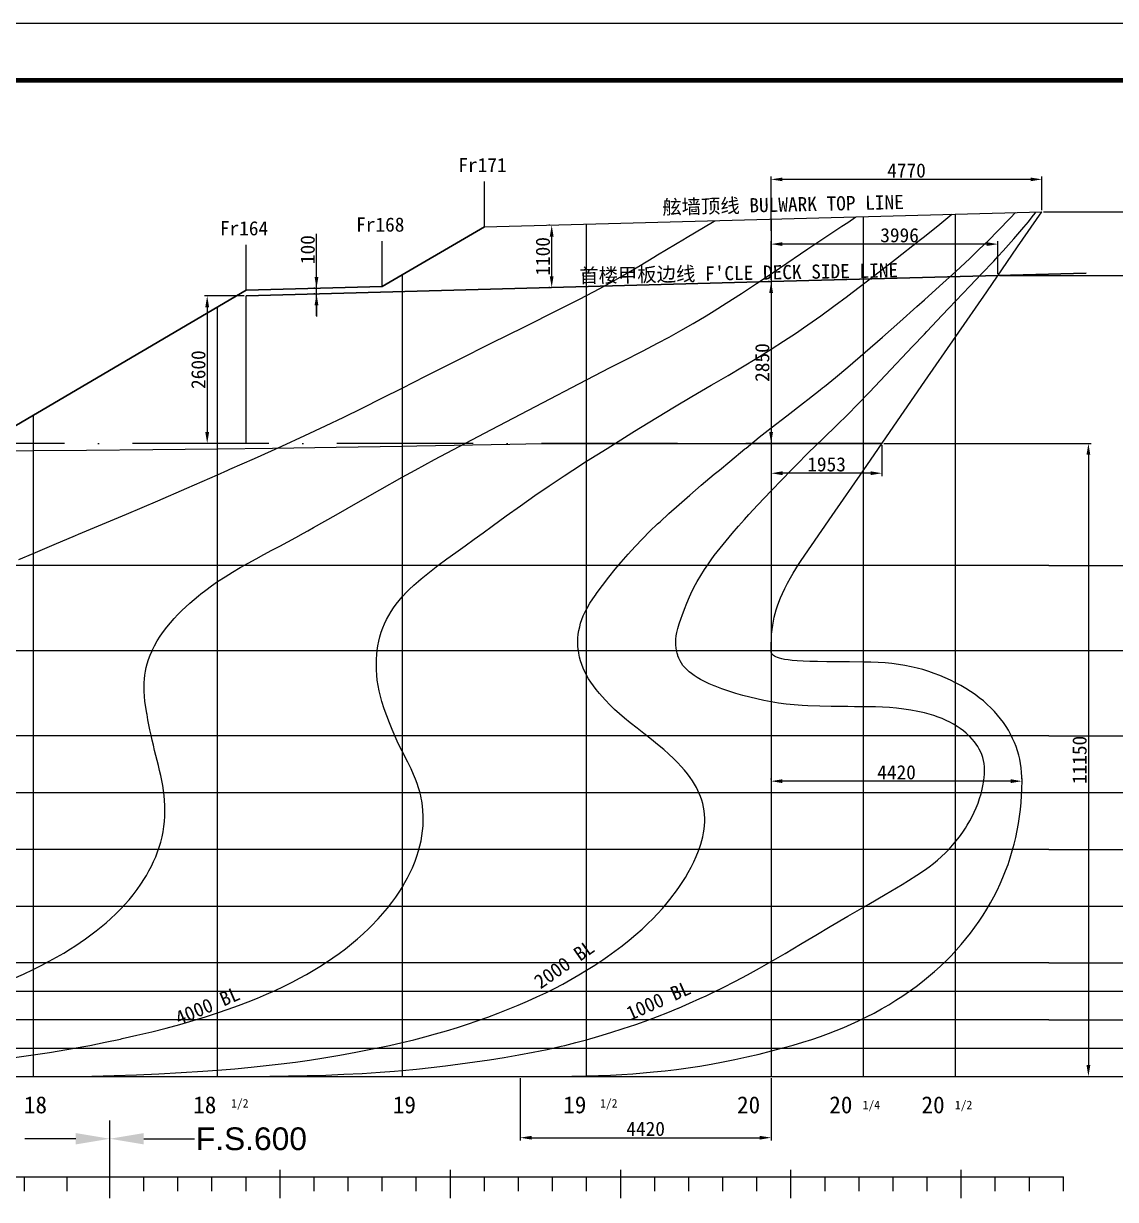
# Model space of a CAD drawing. Header units: millimetres. Extents: x 144707 to 335107, y -68023 to 180297.
# Drawn here: x 275475 to 294712, y 33425 to 54138 of the extents above; entities that cross this region are included whole.
import ezdxf
from ezdxf.enums import TextEntityAlignment as Align

# ---------------------------------------------------------------- set-up
doc = ezdxf.new("R2010")
doc.units = ezdxf.units.MM
doc.linetypes.add('ACAD_ISO10W100', pattern=[18, 12, -3, 0, -3])
for name, color, linetype in [('11', 7, 'Continuous'), ('11TEXTE', 4, 'Continuous'), ('13DIMENSION', 9, 'Continuous'), ('DIMENSION', 221, 'Continuous'), ('WATER LINE', 62, 'Continuous')]:
    doc.layers.add(name, color=color, linetype=linetype)
doc.styles.add('SWISS721LIGHTBT', font='swissl.ttf')
doc.dimstyles.new('ISO-25', dxfattribs={"dimtxt": 250, "dimasz": 200, "dimexe": 50, "dimexo": 30, "dimgap": 30, "dimtad": 1, "dimdec": 3, "dimdsep": 46, "dimtxsty": 'Standard', "dimcen": 2.5, "dimadec": 0, "dimazin": 0, "dimtfac": 1, "dimtdec": 3, "dimtmove": 0, "dimatfit": 3, "dimfxl": 1, "dimarcsym": 0})

# ---------------------------------------------------------------- blocks, each defined once
blk = doc.blocks.new('after')
for p, q in [((52500, -500), (52500, 0)), ((55500, -500), (55500, 0)), ((58500, -500), (58500, 0)), ((61500, -500), (61500, 0)), ((64500, -500), (64500, 0)), ((67500, -500), (67500, 0)), ((51000, -375), (51000, -125)), ((51750, -375), (51750, -125)), ((53100, -375), (53100, -125)), ((53700, -375), (53700, -125)), ((54300, -375), (54300, -125)), ((54900, -375), (54900, -125)), ((56100, -375), (56100, -125)), ((56700, -375), (56700, -125)), ((57300, -375), (57300, -125)), ((57900, -375), (57900, -125)), ((59100, -375), (59100, -125)), ((59700, -375), (59700, -125)), ((60300, -375), (60300, -125)), ((60900, -375), (60900, -125)), ((62100, -375), (62100, -125)), ((62700, -375), (62700, -125)), ((63300, -375), (63300, -125)), ((63900, -375), (63900, -125)), ((65100, -375), (65100, -125)), ((65700, -375), (65700, -125)), ((66300, -375), (66300, -125)), ((66900, -375), (66900, -125)), ((68100, -375), (68100, -125)), ((68700, -375), (68700, -125)), ((69300, -375), (69300, -125))]:
    blk.add_line(p, q)
blk = doc.blocks.new('*D9')
at = {"layer": 'DEFPOINTS', "color": 0, "transparency": 16777216}
for p in [(279395, 49342), (278711, 46742), (279395, 46742)]:
    blk.add_point(p, dxfattribs=at)
at = {"layer": 'DIMENSION', "color": 0, "lineweight": -2, "transparency": 16777216}
for p, q in [((279365, 49342), (278661, 49342)), ((278711, 49142), (278711, 46942)), ((279365, 46742), (278661, 46742))]:
    blk.add_line(p, q, dxfattribs=at)
at = {"layer": 'DIMENSION', "color": 0, "transparency": 16777216}
for points in [[(278678, 49142), (278745, 49142), (278711, 49342)], [(278678, 46942), (278745, 46942), (278711, 46742)]]:
    blk.add_solid(points, dxfattribs=at)
at = {"layer": 'DIMENSION', "color": 0, "transparency": 16777216, "insert": (278556, 48042), "char_height": 250, "attachment_point": 5, "rotation": 90}
blk.add_mtext('2600', dxfattribs=at)
blk = doc.blocks.new('*D10')
at = {"layer": 'DEFPOINTS', "color": 0, "transparency": 16777216}
for p in [(288646, 49592), (288645, 46742), (288646, 46742)]:
    blk.add_point(p, dxfattribs=at)
at = {"layer": 'DIMENSION', "color": 0, "lineweight": -2, "transparency": 16777216}
for p, q in [((288616, 49592), (288595, 49592)), ((288645, 49392), (288645, 46942)), ((288616, 46742), (288595, 46742))]:
    blk.add_line(p, q, dxfattribs=at)
at = {"layer": 'DIMENSION', "color": 0, "transparency": 16777216}
for points in [[(288612, 49392), (288678, 49392), (288645, 49592)], [(288612, 46942), (288678, 46942), (288645, 46742)]]:
    blk.add_solid(points, dxfattribs=at)
at = {"layer": 'DIMENSION', "color": 0, "transparency": 16777216, "insert": (288490, 48167), "char_height": 250, "attachment_point": 5, "rotation": 90}
blk.add_mtext('2850', dxfattribs=at)
blk = doc.blocks.new('*D16')
at = {"layer": 'DEFPOINTS', "color": 0, "transparency": 16777216}
for p in [(290598, 46742), (291845, 35592), (294235, 35592)]:
    blk.add_point(p, dxfattribs=at)
at = {"layer": 'DIMENSION', "color": 0, "lineweight": -2, "transparency": 16777216}
for p, q in [((290628, 46742), (294285, 46742)), ((294235, 46542), (294235, 35792)), ((291875, 35592), (294285, 35592))]:
    blk.add_line(p, q, dxfattribs=at)
at = {"layer": 'DIMENSION', "color": 0, "transparency": 16777216}
for points in [[(294201, 46542), (294268, 46542), (294235, 46742)], [(294201, 35792), (294268, 35792), (294235, 35592)]]:
    blk.add_solid(points, dxfattribs=at)
at = {"layer": 'DIMENSION', "color": 0, "transparency": 16777216, "insert": (294080, 41167), "char_height": 250, "attachment_point": 5, "rotation": 90}
blk.add_mtext('11150', dxfattribs=at)
blk = doc.blocks.new('*D17')
at = {"layer": 'DEFPOINTS', "color": 0, "transparency": 16777216}
for p in [(292641, 49700), (293535, 35592), (295135, 35592)]:
    blk.add_point(p, dxfattribs=at)
at = {"layer": 'DIMENSION', "color": 0, "lineweight": -2, "transparency": 16777216}
for p, q in [((292671, 49700), (295185, 49700)), ((295135, 49500), (295135, 35792)), ((293565, 35592), (295185, 35592))]:
    blk.add_line(p, q, dxfattribs=at)
at = {"layer": 'DIMENSION', "color": 0, "transparency": 16777216}
for points in [[(295102, 49500), (295169, 49500), (295135, 49700)], [(295102, 35792), (295169, 35792), (295135, 35592)]]:
    blk.add_solid(points, dxfattribs=at)
at = {"layer": 'DIMENSION', "color": 0, "transparency": 16777216, "insert": (294980, 42647), "char_height": 250, "attachment_point": 5, "rotation": 90}
blk.add_mtext('14108', dxfattribs=at)
blk = doc.blocks.new('*D18')
at = {"layer": 'DEFPOINTS', "color": 0, "transparency": 16777216}
for p in [(293415, 50821), (294235, 35592), (296320, 35592)]:
    blk.add_point(p, dxfattribs=at)
at = {"layer": 'DIMENSION', "color": 0, "lineweight": -2, "transparency": 16777216}
for p, q in [((293445, 50821), (296370, 50821)), ((296320, 50621), (296320, 35792)), ((294265, 35592), (296370, 35592))]:
    blk.add_line(p, q, dxfattribs=at)
at = {"layer": 'DIMENSION', "color": 0, "transparency": 16777216}
for points in [[(296287, 50621), (296353, 50621), (296320, 50821)], [(296287, 35792), (296353, 35792), (296320, 35592)]]:
    blk.add_solid(points, dxfattribs=at)
at = {"layer": 'DIMENSION', "color": 0, "transparency": 16777216, "insert": (296165, 43206), "char_height": 250, "attachment_point": 5, "rotation": 90}
blk.add_mtext('15229', dxfattribs=at)
blk = doc.blocks.new('*D21')
at = {"layer": 'DEFPOINTS', "color": 0, "transparency": 16777216}
for p in [(288645, 51393), (293415, 50821), (288645, 50458)]:
    blk.add_point(p, dxfattribs=at)
at = {"layer": 'DIMENSION', "color": 0, "lineweight": -2, "transparency": 16777216}
for p, q in [((288645, 50488), (288645, 51443)), ((293215, 51393), (288845, 51393)), ((293415, 50851), (293415, 51443))]:
    blk.add_line(p, q, dxfattribs=at)
at = {"layer": 'DIMENSION', "color": 0, "transparency": 16777216}
for points in [[(288845, 51426), (288845, 51360), (288645, 51393)], [(293215, 51426), (293215, 51360), (293415, 51393)]]:
    blk.add_solid(points, dxfattribs=at)
at = {"layer": 'DIMENSION', "color": 0, "transparency": 16777216, "insert": (291030, 51548), "char_height": 250, "attachment_point": 5}
blk.add_mtext('4770', dxfattribs=at)
blk = doc.blocks.new('*D27')
at = {"layer": 'DEFPOINTS', "color": 0, "transparency": 16777216}
for p in [(288645, 40793), (288645, 40793), (293065, 40793)]:
    blk.add_point(p, dxfattribs=at)
at = {"layer": 'DIMENSION', "color": 0, "lineweight": -2, "transparency": 16777216}
for p, q in [((288645, 40823), (288645, 40843)), ((293065, 40823), (293065, 40843)), ((292865, 40793), (288845, 40793))]:
    blk.add_line(p, q, dxfattribs=at)
at = {"layer": 'DIMENSION', "color": 0, "transparency": 16777216}
for points in [[(288845, 40827), (288845, 40760), (288645, 40793)], [(292865, 40827), (292865, 40760), (293065, 40793)]]:
    blk.add_solid(points, dxfattribs=at)
at = {"layer": 'DIMENSION', "color": 0, "transparency": 16777216, "insert": (290855, 40948), "char_height": 250, "attachment_point": 5}
blk.add_mtext('4420', dxfattribs=at)
blk = doc.blocks.new('*D28')
at = {"layer": 'DEFPOINTS', "color": 0, "transparency": 16777216}
for p in [(284780, 50587), (284780, 50587), (284780, 49487)]:
    blk.add_point(p, dxfattribs=at)
at = {"layer": 'DIMENSION', "color": 0, "lineweight": -2, "transparency": 16777216}
for p, q in [((284750, 50587), (284730, 50587)), ((284780, 49687), (284780, 50387)), ((284750, 49487), (284730, 49487))]:
    blk.add_line(p, q, dxfattribs=at)
at = {"layer": 'DIMENSION', "color": 0, "transparency": 16777216}
for points in [[(284746, 50387), (284813, 50387), (284780, 50587)], [(284746, 49687), (284813, 49687), (284780, 49487)]]:
    blk.add_solid(points, dxfattribs=at)
at = {"layer": 'DIMENSION', "color": 0, "transparency": 16777216, "insert": (284625, 50037), "char_height": 250, "attachment_point": 5, "rotation": 90}
blk.add_mtext('1100', dxfattribs=at)
blk = doc.blocks.new('*D29')
at = {"layer": 'DEFPOINTS', "color": 0, "transparency": 16777216}
for p in [(280637, 49476), (280637, 49476), (280637, 49376)]:
    blk.add_point(p, dxfattribs=at)
at = {"layer": 'DIMENSION', "color": 0, "lineweight": -2, "transparency": 16777216}
for p, q in [((280637, 49676), (280637, 50436)), ((280607, 49476), (280587, 49476)), ((280607, 49376), (280587, 49376)), ((280637, 49376), (280637, 49476)), ((280637, 49176), (280637, 48976))]:
    blk.add_line(p, q, dxfattribs=at)
at = {"layer": 'DIMENSION', "color": 0, "transparency": 16777216}
for points in [[(280603, 49676), (280670, 49676), (280637, 49476)], [(280603, 49176), (280670, 49176), (280637, 49376)]]:
    blk.add_solid(points, dxfattribs=at)
at = {"layer": 'DIMENSION', "color": 0, "transparency": 16777216, "insert": (280482, 50156), "char_height": 250, "attachment_point": 5, "rotation": 90}
blk.add_mtext('100', dxfattribs=at)
blk = doc.blocks.new('*D33')
at = {"layer": 'DEFPOINTS', "color": 0, "transparency": 16777216}
for p in [(284225, 35592), (288645, 35592), (288645, 34513)]:
    blk.add_point(p, dxfattribs=at)
at = {"layer": 'DIMENSION', "color": 0, "lineweight": -2, "transparency": 16777216}
for p, q in [((284225, 35562), (284225, 34463)), ((288645, 35562), (288645, 34463)), ((284425, 34513), (288445, 34513))]:
    blk.add_line(p, q, dxfattribs=at)
at = {"layer": 'DIMENSION', "color": 0, "transparency": 16777216}
for points in [[(284425, 34546), (284425, 34480), (284225, 34513)], [(288445, 34546), (288445, 34480), (288645, 34513)]]:
    blk.add_solid(points, dxfattribs=at)
at = {"layer": 'DIMENSION', "color": 0, "transparency": 16777216, "insert": (286435, 34668), "char_height": 250, "attachment_point": 5}
blk.add_mtext('4420', dxfattribs=at)
blk = doc.blocks.new('*D34')
at = {"layer": 'DEFPOINTS', "color": 0, "transparency": 16777216}
for p in [(288646, 46742), (290598, 46742), (288646, 46217)]:
    blk.add_point(p, dxfattribs=at)
at = {"layer": 'DIMENSION', "color": 0, "lineweight": -2, "transparency": 16777216}
for p, q in [((288646, 46712), (288646, 46167)), ((290598, 46712), (290598, 46167)), ((290398, 46217), (288846, 46217))]:
    blk.add_line(p, q, dxfattribs=at)
at = {"layer": 'DIMENSION', "color": 0, "transparency": 16777216}
for points in [[(288846, 46251), (288846, 46184), (288646, 46217)], [(290398, 46251), (290398, 46184), (290598, 46217)]]:
    blk.add_solid(points, dxfattribs=at)
at = {"layer": 'DIMENSION', "color": 0, "transparency": 16777216, "insert": (289622, 46372), "char_height": 250, "attachment_point": 5}
blk.add_mtext('1953', dxfattribs=at)
blk = doc.blocks.new('*D35')
at = {"layer": 'DEFPOINTS', "color": 0, "transparency": 16777216}
for p in [(288645, 50253), (288645, 49592), (292641, 49700)]:
    blk.add_point(p, dxfattribs=at)
at = {"layer": 'WATER LINE', "color": 0, "lineweight": -2, "transparency": 16777216}
for p, q in [((288645, 49622), (288645, 50303)), ((292441, 50253), (288845, 50253)), ((292641, 49730), (292641, 50303))]:
    blk.add_line(p, q, dxfattribs=at)
at = {"layer": 'WATER LINE', "color": 0, "transparency": 16777216}
for points in [[(288845, 50287), (288845, 50220), (288645, 50253)], [(292441, 50287), (292441, 50220), (292641, 50253)]]:
    blk.add_solid(points, dxfattribs=at)
at = {"layer": 'WATER LINE', "color": 0, "transparency": 16777216, "insert": (290908, 50408), "char_height": 250, "attachment_point": 5}
blk.add_mtext('3996', dxfattribs=at)

msp = doc.modelspace()

# ---------------------------------------------------------------- linework, layer by layer
for p, q in [((283594.8973, 50554.9252), (283594.8973, 51354.9252)), ((279394.8973, 49441.9252), (279394.8973, 50241.9252)), ((281794.8973, 49506.9252), (281794.8973, 50306.9252)), ((280636.6723, 48987.1584), (280636.6723, 49939.7839)), ((276994.8975, 33821.9245), (276994.8975, 34815.4834)), ((222994.8975, 33821.9245), (293794.8975, 33821.9245))]:
    msp.add_line(p, q)
at = {"color": 3, "linetype": 'ACAD_ISO10W100', "ltscale": 200}
msp.add_line((290597.8973, 46741.9252), (223644.8975, 46741.926), dxfattribs=at)
at = {"color": 52}
for p, q in [((293534.8938, 44591.9245), (301589.4657, 44591.9245)), ((293534.8938, 43091.9245), (301589.4657, 43091.9245)), ((293534.8938, 41591.9245), (301589.4657, 41591.9245)), ((293534.8938, 40591.9245), (301589.4657, 40591.9245)), ((293534.8938, 39591.9245), (301589.4657, 39591.9245)), ((293534.8938, 38591.9245), (301589.4657, 38591.9245)), ((293534.8938, 37591.9245), (301589.4657, 37591.9245)), ((293534.8938, 37091.9245), (301589.4657, 37091.9245)), ((293534.8938, 36591.9245), (301589.4657, 36591.9245)), ((293534.8938, 36091.9245), (301589.4657, 36091.9245)), ((293444.8975, 35591.9245), (301589.4657, 35591.9245))]:
    msp.add_line(p, q, dxfattribs=at)
at = {"color": 1}
for points in [[(216206.5908, 12138.493), (335106.5908, 12138.493), (335106.5908, 54138.493), (216206.5908, 54138.493)], [(218706.5908, 13138.493), (334106.5908, 13138.493), (334106.5908, 53138.493), (218706.5908, 53138.493)]]:
    msp.add_lwpolyline(points, close=True, dxfattribs=at)
at = {"color": 1, "const_width": 80}
msp.add_lwpolyline([(218706.5908, 53138.493), (334106.5908, 53138.493), (334106.5908, 13138.493), (218706.5908, 13138.493), (218706.5908, 53178.493)], dxfattribs=at)
for points in [[(249234.8969, 35591.9245), (283448.8953, 35591.9245)], [(249234.8969, 35591.9245), (276578.9002, 35591.9245)], [(249234.8969, 35591.9245), (279242.9017, 35591.9245)], [(249234.8969, 35591.9245), (293444.8975, 35591.9245)], [(274853.9002, 35591.9245), (275695.8985, 35591.9245)], [(275695.8985, 35591.9245), (276536.8958, 35591.9245)], [(276536.8958, 35591.9245), (277377.8931, 35591.9245)], [(277377.8931, 35591.9245), (278232.898, 35591.9245)], [(278232.898, 35591.9245), (278660.8948, 35591.9245)], [(278660.8948, 35591.9245), (279090.8936, 35591.9245)], [(279090.8936, 35591.9245), (279522.9004, 35591.9245)], [(279522.9004, 35591.9245), (279955.896, 35591.9245)], [(279955.896, 35591.9245), (280173.8953, 35591.9245)], [(280173.8953, 35591.9245), (280391.9007, 35591.9245)], [(280391.9007, 35591.9245), (280610.9009, 35591.9245)], [(280610.9009, 35591.9245), (280830.896, 35591.9245)], [(280830.896, 35591.9245), (281184.8999, 35591.9245)], [(281184.8999, 35591.9245), (281540.8997, 35591.9245)], [(281540.8997, 35591.9245), (281719.8975, 35591.9245)], [(281719.8975, 35591.9245), (281898.8953, 35591.9245)], [(281898.8953, 35591.9245), (282078.8941, 35591.9245)], [(282078.8941, 35591.9245), (282258.8929, 35591.9245)], [(282258.8929, 35591.9245), (282554.8951, 35591.9245)], [(282554.8951, 35591.9245), (282852.8992, 35591.9245)], [(282852.8992, 35591.9245), (283150.8973, 35591.9245)], [(283150.8973, 35591.9245), (283448.8953, 35591.9245)]]:
    msp.add_lwpolyline(points)
at = {"layer": '11', "color": 3, "linetype": 'Continuous'}
for points in [[(275315.8975, 35924.2245), (275644.8975, 35971.1245), (275933.8975, 36015.6245), (276239.8975, 36066.7245), (276535.8975, 36120.0245), (276640.8975, 36139.8245), (276910.8975, 36193.3245), (277181.8975, 36251.3245), (277213.8975, 36258.2245), (277468.8975, 36316.2245), (277736.8975, 36380.5245), (277988.8975, 36444.8245), (278228.8975, 36509.5245), (278461.8975, 36576.4245), (278683.8975, 36643.9245), (278894.8975, 36712.3245), (279080.8975, 36776.2245), (279259.8975, 36840.9245), (279430.8975, 36906.4245), (279595.8975, 36972.8245), (279754.8975, 37040.0245), (279906.8975, 37108.4245), (280054.8975, 37177.8245), (280196.8975, 37248.4245), (280218.8975, 37259.4245), (280339.8975, 37323.0245), (280459.8975, 37389.0245), (280578.8975, 37457.5245), (280695.8975, 37528.6245), (280810.8975, 37602.5245), (280924.8975, 37679.1245), (281035.8975, 37758.6245), (281145.8975, 37841.0245), (281252.8975, 37926.3245), (281357.8975, 38014.7245), (281459.8975, 38106.1245), (281559.8975, 38200.6245), (281655.8975, 38298.3245), (281665.8975, 38309.0245), (281722.8975, 38370.0245), (281802.8975, 38460.2245), (281885.8975, 38559.0245), (281961.8975, 38656.3245), (282032.8975, 38752.1245), (282090.8975, 38837.3245), (282144.8975, 38921.9245), (282194.8975, 39006.3245), (282240.8975, 39090.3245), (282287.8975, 39183.6245), (282326.8975, 39267.6245), (282361.8975, 39352.3245), (282374.8975, 39385.0245), (282406.8975, 39474.7245), (282434.8975, 39564.1245), (282458.8975, 39653.2245), (282477.8975, 39742.0245), (282493.8975, 39830.5245), (282504.8975, 39918.8245), (282512.8975, 40006.9245), (282515.8975, 40094.8245), (282515.8975, 40182.7245), (282510.8975, 40270.4245), (282502.8975, 40358.0245), (282490.8975, 40445.6245), (282482.8975, 40491.5245), (282473.8975, 40534.2245), (282456.8975, 40605.5245), (282435.8975, 40676.9245), (282410.8975, 40750.2245), (282381.8975, 40827.5245), (282345.8975, 40911.4245), (282301.8975, 41007.8245), (282242.8975, 41126.6245), (282144.8975, 41320.6245), (282077.8975, 41457.8245), (282019.8975, 41582.0245), (281968.8975, 41701.4245), (281919.8975, 41821.3245), (281874.8975, 41942.2245), (281830.8975, 42067.3245), (281789.8975, 42196.1245), (281762.8975, 42291.1245), (281739.8975, 42384.9245), (281721.8975, 42477.8245), (281707.8975, 42570.0245), (281697.8975, 42661.6245), (281691.8975, 42753.0245), (281690.8975, 42844.4245), (281692.8975, 42936.2245), (281698.8975, 43028.5245), (281704.8975, 43091.9245), (281705.8975, 43096.9245), (281717.8975, 43177.9245), (281732.8975, 43258.0245), (281752.8975, 43337.2245), (281776.8975, 43415.1245), (281804.8975, 43491.5245), (281835.8975, 43566.4245), (281870.8975, 43639.5245), (281909.8975, 43710.7245), (281950.8975, 43780.1245), (281995.8975, 43847.4245), (282042.8975, 43912.7245), (282092.8975, 43976.1245), (282144.8975, 44037.5245), (282190.8975, 44088.4245), (282192.8975, 44090.6245), (282194.8975, 44091.9245), (282269.8975, 44168.5245), (282348.8975, 44242.8245), (282430.8975, 44314.8245), (282478.8975, 44355.1245), (282624.8975, 44473.6245), (282775.8975, 44590.9245), (282931.8975, 44707.1245), (283091.8975, 44822.8245), (283252.8975, 44938.3245), (283414.8975, 45054.0245), (283574.8975, 45170.0245), (283730.8975, 45283.2245), (283978.8975, 45464.7245), (284228.8975, 45644.6245), (284480.8975, 45822.4245), (284736.8975, 45997.9245), (284996.8975, 46170.8245), (285152.8975, 46272.8245), (285394.8975, 46427.2245), (285755.8975, 46655.4245), (286191.8975, 46927.5245), (286313.8975, 47003.0245), (286342.8975, 47021.4245), (286644.8975, 47207.2245), (286942.8975, 47388.2245), (287250.8975, 47571.1245), (287589.8975, 47767.7245), (287644.8975, 47799.4245), (287889.8975, 47941.4245), (288143.8975, 48091.0245), (288395.8975, 48243.5245), (288644.8975, 48399.6245), (288863.8975, 48540.6245), (289090.8975, 48691.8245), (289214.8975, 48776.6245), (289294.8975, 48831.7245), (289519.8975, 48991.4245), (289750.8975, 49160.8245), (289988.8975, 49338.4245), (289994.8975, 49343.2245), (290417.8975, 49664.6245), (290835.8975, 49986.9245), (291254.8975, 50315.9245), (291344.8975, 50386.9245), (291614.8975, 50602.2245), (291652.8975, 50632.7245), (291830.5675, 50777.8706)], [(276093.8975, 35592.9245), (276283.8975, 35593.8245), (276678.8975, 35599.6245), (277073.8975, 35609.1245), (277467.8975, 35622.4245), (277861.8975, 35639.5245), (278253.8975, 35660.3245), (278633.8975, 35684.4245), (278894.8975, 35703.4245), (279200.8975, 35728.3245), (279483.8975, 35754.6245), (279752.8975, 35782.6245), (280011.8975, 35812.8245), (280264.8975, 35845.6245), (280515.8975, 35881.3245), (280767.8975, 35920.5245), (281046.8975, 35967.6245), (281331.8975, 36019.8245), (281625.8975, 36077.6245), (281922.8975, 36139.8245), (282144.8975, 36189.5245), (282349.8975, 36238.4245), (282544.8975, 36287.9245), (282734.8975, 36339.7245), (282924.8975, 36394.7245), (283117.8975, 36454.0245), (283314.8975, 36517.8245), (283448.8975, 36563.6245), (283653.8975, 36636.0245), (283837.8975, 36704.5245), (284015.8975, 36774.4245), (284187.8975, 36845.6245), (284355.8975, 36918.1245), (284517.8975, 36991.7245), (284674.8975, 37066.5245), (284826.8975, 37142.5245), (284974.8975, 37220.1245), (285118.8975, 37299.1245), (285258.8975, 37379.6245), (285394.8975, 37461.9245), (285537.8975, 37552.2245), (285677.8975, 37645.5245), (285763.8975, 37705.3245), (285892.8975, 37798.0245), (286021.8975, 37895.3245), (286142.8975, 37991.8245), (286260.8975, 38090.2245), (286370.8975, 38187.5245), (286474.8975, 38283.9245), (286561.8975, 38370.1245), (286644.8975, 38455.9245), (286731.8975, 38551.6245), (286813.8975, 38648.1245), (286884.8975, 38735.5245), (286898.8975, 38754.4245), (286961.8975, 38837.4245), (287021.8975, 38922.1245), (287078.8975, 39008.4245), (287134.8975, 39096.5245), (287186.8975, 39186.4245), (287235.8975, 39278.1245), (287282.8975, 39371.6245), (287325.8975, 39467.0245), (287364.8975, 39564.3245), (287399.8975, 39663.3245), (287405.8975, 39681.8245), (287425.8975, 39748.7245), (287442.8975, 39815.1245), (287456.8975, 39881.0245), (287466.8975, 39946.6245), (287473.8975, 40011.7245), (287477.8975, 40076.6245), (287477.8975, 40141.1245), (287473.8975, 40205.5245), (287466.8975, 40269.6245), (287454.8975, 40333.6245), (287440.8975, 40397.5245), (287421.8975, 40461.3245), (287399.8975, 40525.1245), (287372.8975, 40588.9245), (287354.8975, 40629.8245), (287329.8975, 40680.1245), (287295.8975, 40739.2245), (287259.8975, 40798.5245), (287217.8975, 40859.3245), (287170.8975, 40921.8245), (287118.8975, 40986.1245), (287060.8975, 41052.2245), (286995.8975, 41120.7245), (286924.8975, 41191.7245), (286844.8975, 41267.1245), (286752.8975, 41348.5245), (286644.8975, 41439.8245), (286539.8975, 41524.2245), (286403.8975, 41630.7245), (286282.8975, 41723.9245), (286163.8975, 41818.5245), (286063.8975, 41901.5245), (285972.8975, 41980.3245), (285888.8975, 42058.3245), (285806.8975, 42138.0245), (285727.8975, 42220.3245), (285669.8975, 42282.8245), (285619.8975, 42339.8245), (285563.8975, 42406.5245), (285513.8975, 42472.1245), (285469.8975, 42535.7245), (285429.8975, 42597.8245), (285394.8975, 42658.6245), (285363.8975, 42717.6245), (285334.8975, 42782.4245), (285309.8975, 42847.2245), (285288.8975, 42912.7245), (285270.8975, 42979.9245), (285256.8975, 43049.8245), (285250.8975, 43091.9245), (285247.8975, 43111.1245), (285241.8975, 43178.5245), (285239.8975, 43246.1245), (285241.8975, 43313.6245), (285247.8975, 43380.8245), (285257.8975, 43447.3245), (285272.8975, 43513.1245), (285289.8975, 43577.8245), (285311.8975, 43641.4245), (285336.8975, 43703.7245), (285363.8975, 43764.7245), (285394.8975, 43824.3245), (285403.8975, 43841.4245), (285453.8975, 43925.6245), (285506.8975, 44007.5245), (285562.8975, 44087.6245), (285565.8975, 44091.9245), (285673.8975, 44238.7245), (285785.8975, 44384.1245), (285900.8975, 44527.8245), (285970.8975, 44611.6245), (286003.8975, 44649.7245), (286125.8975, 44790.0245), (286250.8975, 44927.6245), (286378.8975, 45062.4245), (286510.8975, 45194.3245), (286644.8975, 45323.4245), (286687.8975, 45363.3245), (286842.8975, 45506.7245), (287022.8975, 45668.1245), (287211.8975, 45833.5245), (287414.8975, 46007.3245), (287644.8975, 46198.8245), (287734.8975, 46272.8245), (287915.8975, 46421.9245), (288184.8975, 46645.8245), (288202.8975, 46660.3245), (288435.8975, 46850.8245), (288644.8975, 47017.1245), (288919.8975, 47230.5245), (289213.8975, 47456.4245), (289294.8975, 47518.5245), (289506.8975, 47684.4245), (289551.8975, 47720.1245), (289584.8975, 47747.0245), (289776.8975, 47902.9245), (289994.8975, 48085.0245), (290301.8975, 48347.0245), (290606.8975, 48613.0245), (290909.8975, 48881.8245), (291211.8975, 49152.0245), (291344.8975, 49271.1245), (291610.8975, 49510.1245), (291897.8975, 49770.8245), (292144.8975, 50001.6245), (292306.8975, 50156.4245), (292472.8975, 50317.0245), (292641.8975, 50487.6245), (292644.8975, 50490.4245), (292857.8975, 50712.7245), (292948.8268, 50808.1427)], [(279485.8975, 35592.9245), (279815.8975, 35595.8245), (280144.8975, 35600.7245), (280472.8975, 35607.6245), (280798.8975, 35617.0245), (281120.8975, 35629.2245), (281440.8975, 35644.9245), (281759.8975, 35664.9245), (282010.8975, 35684.4245), (282144.8975, 35696.2245), (282399.8975, 35721.0245), (282654.8975, 35748.6245), (282911.8975, 35779.2245), (283168.8975, 35812.4245), (283426.8975, 35848.1245), (283682.8975, 35886.1245), (283940.8975, 35927.1245), (284200.8975, 35971.6245), (284451.8975, 36018.4245), (284700.8975, 36069.1245), (284945.8975, 36124.0245), (285011.8975, 36139.8245), (285202.8975, 36187.9245), (285394.8975, 36239.8245), (285607.8975, 36301.1245), (285820.8975, 36366.1245), (286037.8975, 36435.3245), (286261.8975, 36509.6245), (286490.8975, 36590.1245), (286644.8975, 36647.1245), (286824.8975, 36717.9245), (287008.8975, 36794.3245), (287010.8975, 36795.0245), (287207.8975, 36880.2245), (287389.8975, 36962.0245), (287499.8975, 37012.9245), (287644.8975, 37082.1245), (287790.8975, 37153.9245), (288014.8975, 37268.3245), (288229.8975, 37382.0245), (288438.8975, 37496.6245), (288644.8975, 37613.9245), (288890.8975, 37759.0245), (289160.8975, 37920.1245), (289294.8975, 37999.3245), (289432.8975, 38081.1245), (289686.8975, 38231.3245), (289994.8975, 38412.8245), (290363.8975, 38626.3245), (290655.8975, 38795.1245), (290853.8975, 38912.1245), (290955.8975, 38974.0245), (291064.8975, 39041.5245), (291211.8975, 39135.4245), (291344.8975, 39224.3245), (291428.8975, 39284.9245), (291503.8975, 39343.3245), (291576.8975, 39404.0245), (291647.8975, 39467.2245), (291715.8975, 39532.0245), (291779.8975, 39597.8245), (291840.8975, 39665.2245), (291899.8975, 39734.4245), (291960.8975, 39812.7245), (292019.8975, 39894.6245), (292067.8975, 39964.9245), (292099.8975, 40016.6245), (292144.8975, 40093.6245), (292185.8975, 40169.7245), (292223.8975, 40247.2245), (292258.8975, 40325.9245), (292290.8975, 40406.0245), (292318.8975, 40487.4245), (292343.8975, 40570.3245), (292365.8975, 40654.7245), (292382.8975, 40740.7245), (292387.8975, 40772.7245), (292388.8975, 40779.3245), (292398.8975, 40852.5245), (292403.8975, 40920.8245), (292404.8975, 40985.0245), (292401.8975, 41045.8245), (292395.8975, 41103.5245), (292385.8975, 41158.7245), (292371.8975, 41211.8245), (292354.8975, 41263.2245), (292334.8975, 41313.5245), (292312.8975, 41357.3245), (292286.8975, 41401.2245), (292257.8975, 41444.7245), (292225.8975, 41488.5245), (292187.8975, 41533.4245), (292144.8975, 41578.9245), (292129.8975, 41593.2245), (292082.8975, 41635.9245), (292031.8975, 41677.9245), (291977.8975, 41718.6245), (291919.8975, 41757.9245), (291858.8975, 41795.2245), (291794.8975, 41830.4245), (291727.8975, 41863.4245), (291658.8975, 41894.1245), (291585.8975, 41922.7245), (291510.8975, 41949.0245), (291429.8975, 41973.3245), (291344.8975, 41995.8245), (291231.8975, 42021.4245), (291105.8975, 42045.1245), (290980.8975, 42064.1245), (290855.8975, 42078.5245), (290730.8975, 42089.0245), (290607.8975, 42096.1245), (290484.8975, 42100.6245), (290361.8975, 42103.3245), (290239.8975, 42104.7245), (290116.8975, 42105.3245), (289994.8975, 42105.6245), (289912.8975, 42105.9245), (289704.8975, 42107.9245), (289504.8975, 42112.6245), (289294.8975, 42121.4245), (289191.8975, 42126.7245), (289050.8975, 42136.9245), (288912.8975, 42151.1245), (288777.8975, 42169.4245), (288644.8975, 42191.2245), (288518.8975, 42214.8245), (288393.8975, 42241.2245), (288268.8975, 42270.4245), (288144.8975, 42302.5245), (288021.8975, 42337.6245), (287898.8975, 42376.2245), (287777.8975, 42418.6245), (287657.8975, 42465.5245), (287644.8975, 42470.8245), (287552.8975, 42510.3245), (287473.8975, 42547.7245), (287403.8975, 42583.9245), (287342.8975, 42618.9245), (287288.8975, 42653.4245), (287241.8975, 42687.4245), (287198.8975, 42721.4245), (287157.8975, 42759.5245), (287124.8975, 42794.0245), (287092.8975, 42833.2245), (287064.8975, 42873.5245), (287040.8975, 42914.4245), (287019.8975, 42956.9245), (287002.8975, 43002.0245), (286999.8975, 43011.1245), (286989.8975, 43047.9245), (286979.8975, 43091.9245), (286971.8975, 43141.5245), (286966.8975, 43189.4245), (286965.8975, 43242.9245), (286967.8975, 43297.0245), (286974.8975, 43353.4245), (286985.8975, 43414.0245), (287002.8975, 43481.7245), (287026.8975, 43561.6245), (287060.8975, 43664.5245), (287077.8975, 43712.7245), (287116.8975, 43821.2245), (287159.8975, 43929.4245), (287205.8975, 44037.5245), (287231.8975, 44091.9245), (287285.8975, 44201.5245), (287344.8975, 44309.5245), (287406.8975, 44415.7245), (287472.8975, 44520.3245), (287541.8975, 44623.3245), (287614.8975, 44724.9245), (287619.8975, 44732.7245), (287644.8975, 44766.3245), (287744.8975, 44897.8245), (287850.8975, 45028.2245), (287959.8975, 45157.3245), (288070.8975, 45284.8245), (288176.8975, 45403.4245), (288253.8975, 45488.7245), (288411.8975, 45659.7245), (288644.8975, 45906.4245), (288837.8975, 46107.2245), (288999.8975, 46272.8245), (289099.8975, 46373.6245), (289294.8975, 46567.8245), (289565.8975, 46834.0245), (289804.8975, 47066.4245), (289994.8975, 47252.6245), (290168.8975, 47428.8245), (290378.8975, 47646.5245), (290661.8975, 47944.4245), (291137.8975, 48449.7245), (291344.8975, 48669.1245), (291388.8975, 48715.5245), (291660.8975, 49003.1245), (291774.8975, 49122.1245), (292144.8975, 49510.1245), (292351.8975, 49728.6245), (292565.8975, 49954.4245), (292565.8975, 49954.4245), (292644.8975, 50039.0245), (292732.8975, 50135.7245), (292920.8975, 50347.1245), (293094.8975, 50549.7245), (293176.8975, 50646.9245), (293244.8975, 50732.1245), (293296.8975, 50799.5245), (293311.0185, 50817.9475)], [(275298.8975, 37315.7245), (275475.8975, 37395.4245), (275644.8975, 37475.6245), (275788.8975, 37547.4245), (275925.8975, 37619.8245), (276056.8975, 37692.5245), (276182.8975, 37765.8245), (276303.8975, 37840.1245), (276379.8975, 37888.3245), (276474.8975, 37951.8245), (276568.8975, 38017.3245), (276661.8975, 38084.7245), (276752.8975, 38154.2245), (276842.8975, 38225.8245), (276929.8975, 38299.7245), (277015.8975, 38375.9245), (277098.8975, 38454.4245), (277180.8975, 38535.4245), (277258.8975, 38619.0245), (277334.8975, 38705.1245), (277407.8975, 38793.8245), (277477.8975, 38885.3245), (277543.8975, 38979.4245), (277606.8975, 39076.2245), (277639.8975, 39132.2245), (277685.8975, 39212.0245), (277727.8975, 39293.2245), (277767.8975, 39376.0245), (277803.8975, 39460.1245), (277837.8975, 39545.8245), (277867.8975, 39632.8245), (277893.8975, 39721.1245), (277915.8975, 39810.7245), (277933.8975, 39901.3245), (277947.8975, 39992.8245), (277958.8975, 40085.0245), (277963.8975, 40177.7245), (277965.8975, 40270.8245), (277964.8975, 40363.2245), (277959.8975, 40451.1245), (277951.8975, 40539.0245), (277940.8975, 40627.1245), (277926.8975, 40715.2245), (277910.8975, 40803.4245), (277891.8975, 40891.7245), (277871.8975, 40980.2245), (277850.8975, 41068.8245), (277828.8975, 41157.6245), (277806.8975, 41246.5245), (277784.8975, 41335.7245), (277762.8975, 41425.1245), (277742.8975, 41514.7245), (277721.8975, 41604.5245), (277702.8975, 41694.4245), (277684.8975, 41784.5245), (277666.8975, 41874.7245), (277650.8975, 41964.9245), (277646.8975, 41986.8245), (277627.8975, 42098.7245), (277614.8975, 42197.9245), (277605.8975, 42287.8245), (277600.8975, 42370.8245), (277599.8975, 42448.4245), (277600.8975, 42522.4245), (277605.8975, 42593.2245), (277613.8975, 42661.9245), (277623.8975, 42729.2245), (277637.8975, 42795.7245), (277655.8975, 42862.1245), (277678.8975, 42936.4245), (277706.8975, 43012.0245), (277739.8975, 43090.0245), (277740.8975, 43091.9245), (277783.8975, 43179.7245), (277831.8975, 43265.2245), (277883.8975, 43348.2245), (277939.8975, 43428.7245), (277999.8975, 43506.8245), (278061.8975, 43582.6245), (278126.8975, 43656.2245), (278194.8975, 43727.6245), (278263.8975, 43797.0245), (278334.8975, 43864.6245), (278407.8975, 43930.3245), (278481.8975, 43994.4245), (278557.8975, 44056.8245), (278601.8975, 44091.9245), (278687.8975, 44158.5245), (278789.8975, 44234.3245), (278894.8975, 44307.6245), (279025.8975, 44393.6245), (279158.8975, 44476.5245), (279294.8975, 44556.7245), (279432.8975, 44634.7245), (279571.8975, 44711.1245), (279710.8975, 44786.3245), (279850.8975, 44860.9245), (279990.8975, 44935.3245), (280130.8975, 45009.8245), (280269.8975, 45084.8245), (280408.8975, 45160.5245), (280485.8975, 45203.0245), (280584.8975, 45258.6245), (280982.8975, 45484.3245), (281370.8975, 45706.5245), (281754.8975, 45926.5245), (282144.8975, 46145.8245), (282375.8975, 46272.8245), (282717.8975, 46456.4245), (283040.8975, 46627.6245), (283717.8975, 46985.4245), (284493.8975, 47393.5245), (285394.8975, 47862.5245), (285810.8975, 48079.3245), (286020.8975, 48187.7245), (286389.8975, 48375.4245), (286644.8975, 48506.7245), (286847.8975, 48614.9245), (287055.8975, 48729.6245), (287272.8975, 48855.0245), (287498.8975, 48990.4245), (287644.8975, 49080.1245), (287853.8975, 49210.7245), (288124.8975, 49385.2245), (288388.8975, 49559.1245), (288644.8975, 49730.4245), (288792.8975, 49830.1245), (289294.8975, 50167.8245), (289893.8975, 50569.4245), (289994.8975, 50636.5245), (290138.85, 50732.0746)], [(275394.8975, 44696.4245), (275644.8975, 44805.9245), (276012.8975, 44962.7245), (276392.8975, 45122.9245), (276441.8975, 45143.3245), (277286.8975, 45498.3245), (277840.8975, 45733.0245), (278354.8975, 45954.7245), (278894.8975, 46191.8245), (279076.8975, 46272.8245), (279110.8975, 46287.4245), (279541.8975, 46479.0245), (280025.8975, 46695.9245), (280429.8975, 46880.9245), (280796.8975, 47052.1245), (281119.8975, 47206.7245), (281442.8975, 47364.9245), (281797.8975, 47542.6245), (282144.8975, 47718.4245), (282555.8975, 47927.3245), (283133.8975, 48216.8245), (283714.8975, 48506.0245), (284301.8975, 48797.7245), (284892.8975, 49094.4245), (285267.8975, 49285.0245), (285394.8975, 49350.6245), (285628.8975, 49473.8245), (285863.8975, 49602.2245), (286099.8975, 49737.1245), (286338.8975, 49878.0245), (286579.8975, 50022.7245), (286644.8975, 50061.7245), (287117.8975, 50344.8245), (287137.8975, 50356.8245), (287644.8975, 50657.0245), (287658.2807, 50664.9239)]]:
    msp.add_lwpolyline(points, dxfattribs=at)
at = {"layer": '11', "color": 233, "linetype": 'Continuous'}
for points in [[(283594.8975, 50554.9226), (283594.8975, 50554.9226), (293414.6136, 50820.7493), (293414.6136, 50820.7493), (293414.6136, 50820.7493)], [(281794.8975, 49506.9226), (281794.8975, 49506.9226), (283594.8975, 50554.9226), (283594.8975, 50554.9226), (281794.8975, 49506.9226)], [(288644.8981, 49591.9227), (288644.8981, 49591.9227), (294194.8981, 49741.9227), (294194.8981, 49741.9227), (288644.8981, 49591.9227)], [(279394.8975, 49341.9226), (279394.8975, 49341.9226), (288644.8975, 49591.9226), (288644.8975, 49591.9226), (279394.8975, 49341.9226)], [(279394.8975, 49441.9226), (279394.8975, 49441.9226), (281794.8975, 49506.9226), (281794.8975, 49506.9226), (279394.8975, 49441.9226)], [(274744.8975, 46710.6226), (274744.8975, 46710.6226), (279394.8975, 49441.9226), (279394.8975, 49441.9226), (274744.8975, 46710.6226)], [(274224.8975, 46607.8226), (275644.8975, 46615.9226), (276582.8975, 46622.7226), (277750.8975, 46633.4226), (278894.8975, 46646.2226), (279860.8975, 46658.9226), (280984.8975, 46675.7226), (282144.8975, 46695.3226), (282403.8975, 46699.9226), (284044.8975, 46730.7226), (284608.8975, 46741.9226), (285394.8975, 46741.9226), (286644.8975, 46741.9226), (286651.8975, 46741.9226), (287644.8975, 46741.9226), (288644.8975, 46741.9226), (288667.8975, 46741.9226), (289294.8975, 46741.9226), (289344.8975, 46741.9226), (289994.8975, 46741.9226), (290487.8975, 46741.9226), (290597.8975, 46741.9226)]]:
    msp.add_lwpolyline(points, dxfattribs=at)
at = {"layer": '11', "color": 7, "linetype": 'Continuous'}
for points in [[(288644.8975, 43091.9245), (288645.8975, 43197.0245), (288649.8975, 43292.7245), (288654.8975, 43380.6245), (288662.8975, 43462.3245), (288673.8975, 43538.8245), (288685.8975, 43611.3245), (288700.8975, 43680.6245), (288716.8975, 43747.3245), (288734.8975, 43811.9245), (288755.8975, 43879.3245), (288780.8975, 43948.8245), (288809.8975, 44021.5245), (288843.8975, 44099.4245), (288884.8975, 44184.9245), (288934.8975, 44281.9245), (288984.8975, 44374.3245), (289032.8975, 44458.2245), (289079.8975, 44536.1245), (289126.8975, 44610.1245), (289174.8975, 44681.9245), (289719.8975, 45470.7245), (290264.8975, 46259.4245), (290808.8975, 47048.2245), (291353.8975, 47836.9245), (291898.8975, 48625.7245), (292443.8975, 49414.4245), (292987.8975, 50203.2245), (293414.6136, 50820.7493)], [(293064.8975, 40791.9245), (293062.8975, 40870.3245), (293058.8975, 40948.3245), (293050.8975, 41025.6245), (293038.8975, 41102.4245), (293024.8975, 41178.5245), (293006.8975, 41253.9245), (292984.8975, 41328.6245), (292959.8975, 41402.4245), (292931.8975, 41475.5245), (292899.8975, 41547.5245), (292864.8975, 41618.7245), (292825.8975, 41688.8245), (292783.8975, 41757.8245), (292737.8975, 41825.7245), (292687.8975, 41892.4245), (292634.8975, 41957.8245), (292577.8975, 42021.9245), (292516.8975, 42084.6245), (292452.8975, 42145.8245), (292384.8975, 42205.6245), (292312.8975, 42263.7245), (292236.8975, 42320.2245), (292156.8975, 42374.9245), (292073.8975, 42427.8245), (291985.8975, 42478.8245), (291894.8975, 42527.9245), (291803.8975, 42573.2245), (291710.8975, 42615.8245), (291615.8975, 42655.5245), (291519.8975, 42692.4245), (291420.8975, 42726.3245), (291319.8975, 42757.2245), (291215.8975, 42785.1245), (291109.8975, 42809.8245), (291000.8975, 42831.4245), (290887.8975, 42849.7245), (290772.8975, 42864.8245), (290652.8975, 42876.6245), (290529.8975, 42885.1245), (290401.8975, 42890.2245), (290269.8975, 42891.9245), (290024.8975, 42892.2245), (289811.8975, 42893.3245), (289625.8975, 42895.3245), (289464.8975, 42898.2245), (289325.8975, 42902.3245), (289206.8975, 42907.4245), (289104.8975, 42913.6245), (289017.8975, 42920.9245), (288944.8975, 42929.1245), (288883.8975, 42938.2245), (288832.8975, 42948.1245), (288790.8975, 42958.7245), (288755.8975, 42969.8245), (288728.8975, 42981.3245), (288706.8975, 42993.0245), (288688.8975, 43004.9245), (288675.8975, 43016.7245), (288665.8975, 43028.2245), (288657.8975, 43039.5245), (288652.8975, 43050.2245), (288648.8975, 43060.3245), (288646.8975, 43069.6245), (288645.8975, 43078.0245), (288644.8975, 43085.5245), (288644.8975, 43091.9245)], [(284738.8975, 35592.9245), (284866.8975, 35593.4245), (285134.8975, 35596.2245), (285378.8975, 35600.9245), (285603.8975, 35607.6245), (285814.8975, 35616.5245), (286014.8975, 35627.5245), (286207.8975, 35640.6245), (286393.8975, 35655.5245), (286574.8975, 35671.9245), (286777.8975, 35693.0245), (286980.8975, 35717.2245), (287183.8975, 35744.7245), (287386.8975, 35775.7245), (287591.8975, 35810.3245), (287797.8975, 35848.6245), (288006.8975, 35890.7245), (288218.8975, 35936.9245), (288434.8975, 35987.2245), (288654.8975, 36041.9245), (288851.8975, 36093.5245), (289033.8975, 36144.0245), (289202.8975, 36194.1245), (289361.8975, 36244.5245), (289512.8975, 36295.6245), (289655.8975, 36347.7245), (289793.8975, 36401.2245), (289927.8975, 36456.4245), (290057.8975, 36513.2245), (290184.8975, 36571.9245), (290322.8975, 36639.3245), (290458.8975, 36709.2245), (290589.8975, 36781.4245), (290718.8975, 36856.0245), (290843.8975, 36933.0245), (290964.8975, 37012.1245), (291082.8975, 37093.4245), (291197.8975, 37176.9245), (291309.8975, 37262.4245), (291417.8975, 37349.9245), (291521.8975, 37439.4245), (291622.8975, 37530.9245), (291720.8975, 37624.1245), (291815.8975, 37719.2245), (291906.8975, 37816.0245), (291993.8975, 37914.5245), (292077.8975, 38014.7245), (292158.8975, 38116.4245), (292235.8975, 38219.7245), (292309.8975, 38324.6245), (292379.8975, 38430.8245), (292446.8975, 38538.5245), (292509.8975, 38647.5245), (292569.8975, 38757.9245), (292626.8975, 38869.5245), (292679.8975, 38982.3245), (292729.8975, 39096.3245), (292775.8975, 39211.4245), (292818.8975, 39327.7245), (292857.8975, 39444.9245), (292893.8975, 39563.2245), (292926.8975, 39682.4245), (292955.8975, 39802.6245), (292980.8975, 39923.6245), (293003.8975, 40045.4245), (293021.8975, 40168.1245), (293037.8975, 40291.5245), (293049.8975, 40415.6245), (293057.8975, 40540.4245), (293062.8975, 40665.9245), (293064.8975, 40791.9245)]]:
    msp.add_lwpolyline(points, dxfattribs=at)
at = {"layer": '11TEXTE', "color": 233}
msp.add_line((279394.8975, 46741.926), (279394.8975, 49341.926), dxfattribs=at)
at = {"layer": '13DIMENSION'}
for p, q in [((276394.8975, 34494.6928), (275499.52, 34494.6928)), ((277594.8975, 34494.6928), (278490.275, 34494.6928))]:
    msp.add_line(p, q, dxfattribs=at)
for points in [[(276394.8975, 34594.6928), (276394.8975, 34394.6928), (276994.8975, 34494.6928)], [(277594.8975, 34594.6928), (277594.8975, 34394.6928), (276994.8975, 34494.6928)]]:
    msp.add_solid(points, dxfattribs=at)
at = {"layer": 'WATER LINE', "color": 52}
for points in [[(291894.8975, 35591.9245), (291894.8975, 50779.6121)], [(285394.8975, 35591.9245), (285394.8975, 50603.4322)], [(288644.8975, 50691.5227), (288644.8975, 35591.9245)], [(290269.8975, 35591.9245), (290269.8975, 50735.6222)], [(282144.8975, 49710.6975), (282144.8975, 35591.9245)], [(278894.8975, 35591.9245), (278894.8975, 49149.1728)], [(275644.8975, 47239.264), (275644.8975, 35591.9245)], [(293534.8938, 44591.9245), (223644.8975, 44591.9245)], [(223644.8975, 43091.9245), (293534.8938, 43091.9245)], [(293534.8938, 41591.9245), (223644.8975, 41591.9245)], [(223644.8975, 40591.9245), (293534.8938, 40591.9245)], [(293534.8938, 39591.9245), (223644.8975, 39591.9245)], [(223644.8975, 38591.9245), (293534.8938, 38591.9245)], [(293534.8938, 37591.9245), (223644.8975, 37591.9245)], [(223644.8975, 37091.9245), (293534.8938, 37091.9245)], [(293534.8938, 36591.9245), (223644.8975, 36591.9245)], [(223644.8975, 36091.9245), (293534.8938, 36091.9245)]]:
    msp.add_lwpolyline(points, dxfattribs=at)

# ---------------------------------------------------------------- block references
msp.add_blockref('after', (224494.8975, 33946.9245))

# ---------------------------------------------------------------- texts
for s, p in [('Fr171', (283134.8198, 51520.3512)), ('Fr164', (278934.8198, 50407.3512)), ('Fr168', (281334.8198, 50472.3512))]:
    msp.add_text(s, height=250).set_placement(p)
at = {"layer": '11TEXTE', "style": 'SWISS721LIGHTBT'}
msp.add_text('F.S.600', height=400, dxfattribs=at).set_placement((279490.275, 34494.6928), align=Align.MIDDLE)
at = {"layer": '11TEXTE', "char_height": 250}
for s, insert, width, attachment_point, rotation in [('{\\f宋体|b0|i0|c134|p2;舷墙顶线} BULWARK TOP LINE', (286731.0568, 50749.4187), 5619.405347, 7, 1.26741791), ("{\\f宋体|b0|i0|c134|p2;首楼甲板边线 F'CLE DECK SIDE LINE}", (285267.8062, 49542.7984), 7530.551, 7, 1), ('2000 {\\f宋体|b0|i0|c134|p2;BL}', (284438.9563, 37327.7763), 2982.569, 1, 35), ('4000 {\\f宋体|b0|i0|c134|p2;BL}', (278118.7653, 36720.0679), 2982.569, 1, 23), ('1000 {\\f宋体|b0|i0|c134|p2;BL}', (286063.9591, 36800.9516), 3000.747, 1, 24)]:
    msp.add_mtext(s, dxfattribs=dict(at, insert=insert, width=width, attachment_point=attachment_point, rotation=rotation))
at = {"layer": 'WATER LINE'}
for s, height, p in [('18', 300, (275481.6043, 34942.5829)), ('18', 300, (278464.7676, 34942.5829)), ('19', 300, (281981.6043, 34942.5829)), ('19', 300, (284983.1376, 34942.5829)), ('20', 300, (288044.2931, 34942.5829)), ('20', 300, (289669.2931, 34942.5829)), ('20', 300, (291294.2931, 34942.5829)), ('1/2', 150, (279132.6436, 35044.1031)), ('1/2', 150, (285632.6436, 35044.1031)), ('1/4', 150, (290258.0505, 35015.5239)), ('1/2', 150, (291883.0505, 35015.5239))]:
    msp.add_text(s, height=height, dxfattribs=at).set_placement(p)

# ---------------------------------------------------------------- dimensions: what is measured, and where the dimension line sits
at = {"layer": 'DIMENSION'}
for base, p1, p2, text, picture, middle in [((288644.8975, 51392.9979), (293414.6154, 50820.7519), (288644.8975, 50458.2246), '4770', '*D21', (291029.7565, 51547.9979)), ((288644.8975, 40793.3044), (293064.8623, 40793.3044), (288644.8975, 40793.3044), '4420', '*D27', (290854.8799, 40948.3044))]:
    dim = msp.add_linear_dim(base=base, p1=p1, p2=p2, text=text, dimstyle='ISO-25', dxfattribs=at)
    dim.commit()
    dim.dimension.update_dxf_attribs({"geometry": picture, "text_midpoint": middle})
for base, p1, p2, text, picture, middle in [((296320.1132, 35591.9245), (293414.6154, 50820.7519), (294234.8324, 35591.9245), '15229', '*D18', (296165.1132, 43206.3382)), ((284779.7648, 50587.0004), (284779.7648, 49487.4874), (284779.7648, 50587.0004), '1100', '*D28', (284624.7648, 50037.2439)), ((280636.6723, 49475.5566), (280636.6723, 49375.538), (280636.6723, 49475.5566), '100', '*D29', (280481.6723, 50155.5566))]:
    dim = msp.add_linear_dim(base=base, p1=p1, p2=p2, angle=90, text=text, dimstyle='ISO-25', dxfattribs=at)
    dim.commit()
    dim.dimension.update_dxf_attribs({"geometry": picture, "text_midpoint": middle})
dim = msp.add_linear_dim(base=(288644.8975, 46741.926), p1=(288645.8985, 49591.926), p2=(288645.8993, 46741.926), angle=90, dimstyle='ISO-25', dxfattribs=at)
dim.commit()
dim.dimension.update_dxf_attribs({"geometry": '*D10', "text_midpoint": (288489.8975, 48166.926)})
for base, p1, p2, text, picture, middle in [((295135.2656, 35591.9245), (292640.7754, 49699.8975), (293534.8975, 35591.9245), '14108', '*D17', (295135.2656, 42646.9256)), ((294234.8324, 35591.9245), (290597.6566, 46741.9252), (291844.8975, 35591.9245), '11150', '*D16', (294234.8324, 41166.9253))]:
    dim = msp.add_linear_dim(base=base, p1=p1, p2=p2, angle=90, text=text, dimstyle='ISO-25', dxfattribs=at)
    dim.commit()
    dim.dimension.update_dxf_attribs({"geometry": picture, "text_midpoint": middle, "dimtype": 160})
dim = msp.add_linear_dim(base=(278711.4913, 46741.926), p1=(279394.8975, 49341.926), p2=(279394.8975, 46741.926), angle=90, dimstyle='ISO-25', dxfattribs=at)
dim.commit()
dim.dimension.update_dxf_attribs({"geometry": '*D9', "text_midpoint": (278711.4913, 48041.926), "dimtype": 160})
dim = msp.add_linear_dim(base=(288645.8993, 46217.3615), p1=(290597.6566, 46741.9252), p2=(288645.8993, 46741.926), text='1953', dimstyle='ISO-25', dxfattribs=at)
dim.commit()
dim.dimension.update_dxf_attribs({"geometry": '*D34', "text_midpoint": (289621.7779, 46217.3615), "dimtype": 160})
dim = msp.add_linear_dim(base=(288644.8975, 34513.0387), p1=(284224.8975, 35591.9245), p2=(288644.8975, 35591.9245), dimstyle='ISO-25', dxfattribs=at)
dim.commit()
dim.dimension.update_dxf_attribs({"geometry": '*D33', "text_midpoint": (286434.8975, 34668.0387)})
at = {"layer": 'WATER LINE', "color": 52}
dim = msp.add_linear_dim(base=(288644.8975, 50253.1749), p1=(292640.7754, 49699.8975), p2=(288644.8975, 49591.926), text='3996', dimstyle='ISO-25', dxfattribs=at)
dim.commit()
dim.dimension.update_dxf_attribs({"geometry": '*D35', "text_midpoint": (290908.2952, 50253.1749), "dimtype": 160})

doc.saveas('drawing.dxf')
